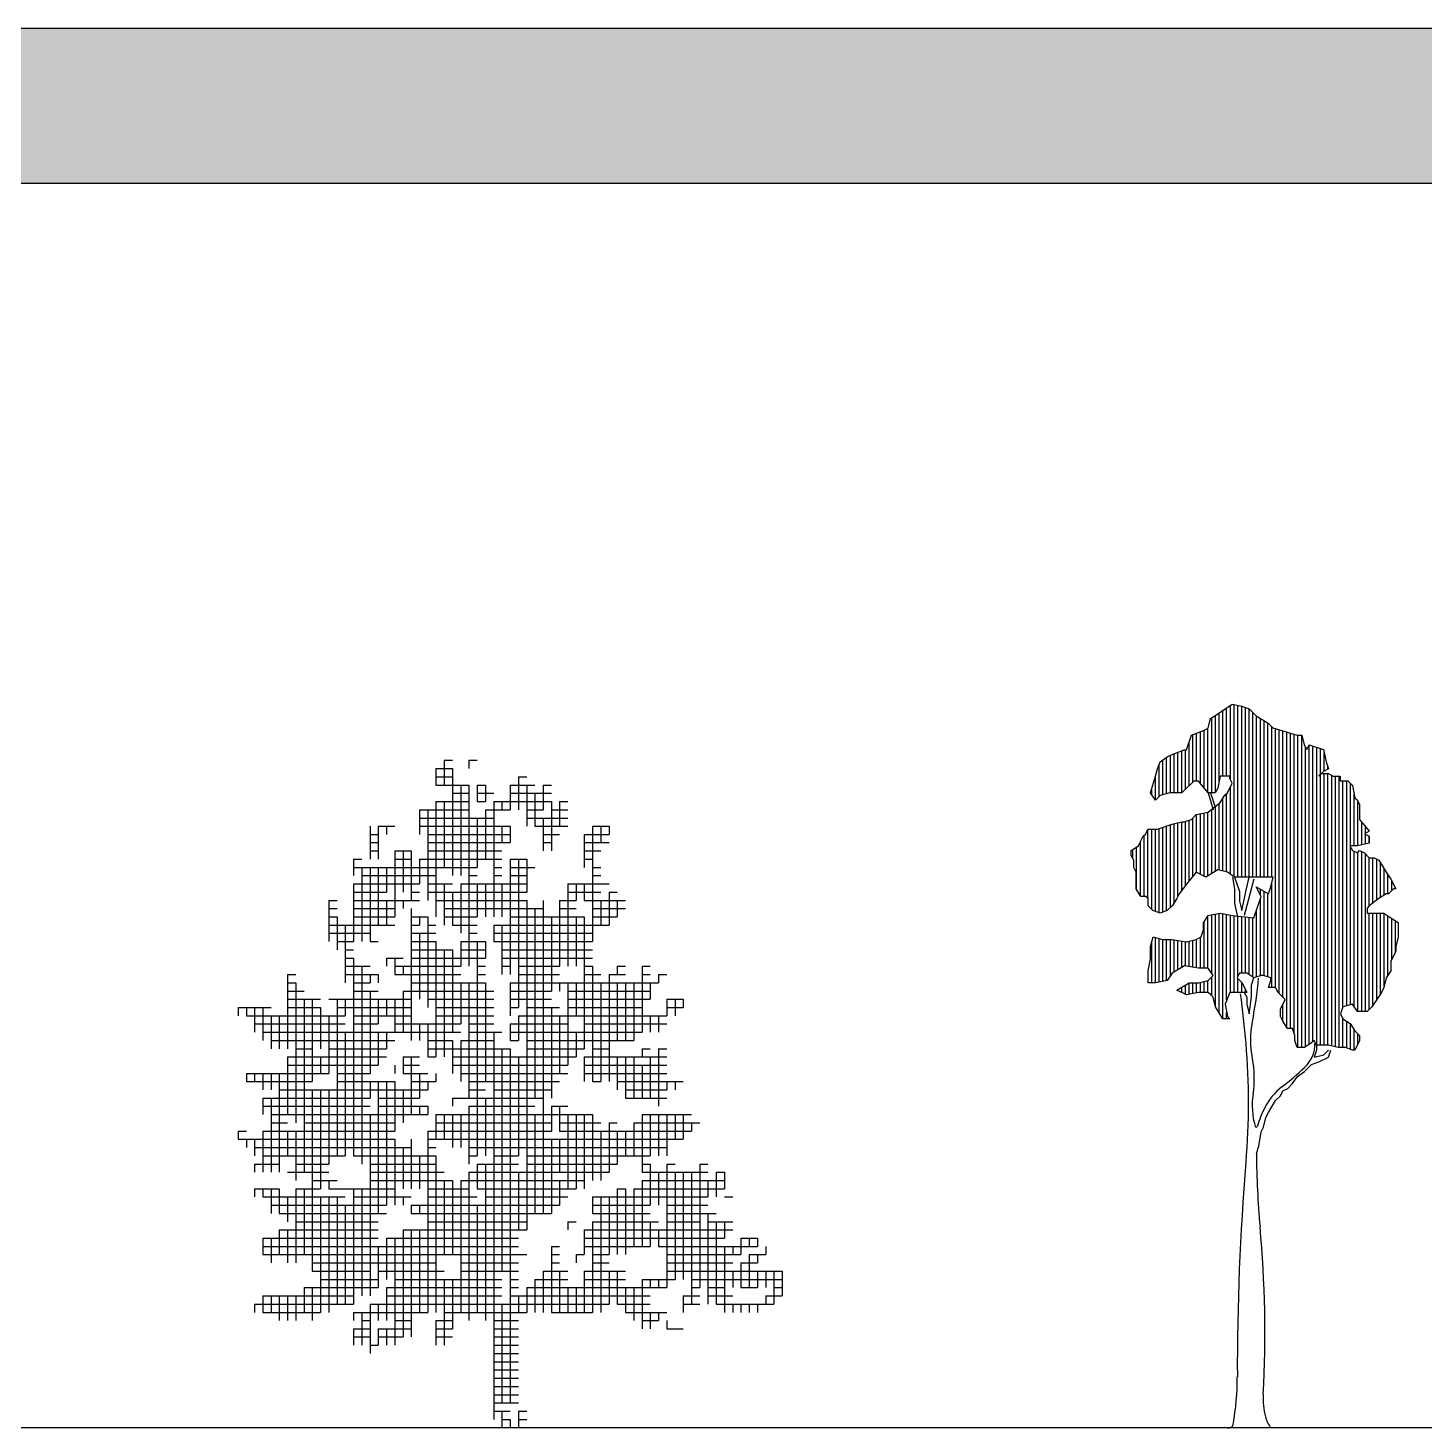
# Model space of a CAD drawing. Header units: millimetres. Extents: x 13268 to 164478, y 289082 to 363688.
# Drawn here: x 128164 to 147019, y 344782 to 363688 of the extents above; entities that cross this region are included whole.
import ezdxf

# ---------------------------------------------------------------- set-up
doc = ezdxf.new("R2010")
doc.units = ezdxf.units.MM
doc.layers.add('www.cad-blocks.net', color=7, linetype='Continuous')

# ---------------------------------------------------------------- blocks, each defined once
blk = doc.blocks.new('A$C5B3B5410')
for p, q in [((1734, 5780), (1878, 5780)), ((1734, 5780), (1878, 5780)), ((1734, 5780), (1734, 5635)), ((1806, 5852), (1878, 5852)), ((1806, 5852), (1806, 5635)), ((1878, 5780), (1878, 5635)), ((2023, 5852), (2095, 5852)), ((2023, 5852), (2023, 5780)), ((1734, 5708), (1878, 5708)), ((1734, 5708), (1734, 5635)), ((2456, 5708), (2529, 5708)), ((2456, 5708), (2456, 5419)), ((1734, 5635), (1878, 5635)), ((1878, 5635), (2023, 5635)), ((1878, 5635), (1878, 4841)), ((1878, 5563), (2023, 5563)), ((1951, 5635), (2023, 5635)), ((1951, 5635), (1951, 4841)), ((2023, 5635), (2023, 4335)), ((2095, 5635), (2167, 5635)), ((2095, 5635), (2167, 5635)), ((2095, 5635), (2095, 5491)), ((2095, 5563), (2240, 5563)), ((2167, 5635), (2167, 5491)), ((2167, 5563), (2167, 5491)), ((2384, 5635), (2529, 5635)), ((2384, 5635), (2601, 5635)), ((2384, 5635), (2384, 5419)), ((2384, 5563), (2745, 5563)), ((2384, 5563), (2384, 5419)), ((2529, 5635), (2529, 5346)), ((2529, 5635), (2529, 5274)), ((2601, 5563), (2601, 5419)), ((2673, 5635), (2745, 5635)), ((2673, 5635), (2673, 5419)), ((2673, 5635), (2673, 5419)), ((1589, 5419), (1734, 5419)), ((1589, 5419), (1589, 5202)), ((1662, 5419), (1662, 5130)), ((1662, 5419), (1662, 4624)), ((1734, 5491), (2023, 5491)), ((1734, 5491), (1734, 4913)), ((1734, 5419), (2023, 5419)), ((1734, 5419), (2023, 5419)), ((1806, 5491), (1806, 4913)), ((1878, 5491), (2023, 5491)), ((1878, 5491), (1878, 4913)), ((2095, 5491), (2167, 5491)), ((2167, 5419), (2312, 5419)), ((2167, 5419), (2167, 4985)), ((2240, 5491), (2745, 5491)), ((2240, 5491), (2745, 5491)), ((2240, 5491), (2240, 4913)), ((2240, 5491), (2240, 5346)), ((2240, 5419), (2384, 5419)), ((2312, 5491), (2312, 5419)), ((2529, 5419), (2601, 5419)), ((2529, 5419), (2673, 5419)), ((2601, 5419), (2601, 5274)), ((2745, 5491), (2745, 5419)), ((2745, 5419), (2890, 5419)), ((2745, 5419), (2745, 5130)), ((2818, 5491), (2890, 5491)), ((2818, 5491), (2818, 5274)), ((2818, 5419), (2890, 5419)), ((1589, 5346), (2240, 5346)), ((1734, 5346), (1734, 4624)), ((2023, 5346), (2023, 4046)), ((2095, 5346), (2095, 4913)), ((2167, 5346), (2167, 4985)), ((2529, 5346), (2890, 5346)), ((2673, 5346), (2673, 5130)), ((2673, 5346), (2673, 5057)), ((2745, 5346), (2745, 5057)), ((1156, 5274), (1156, 5130)), ((1156, 5202), (1228, 5202)), ((1156, 5202), (1156, 4985)), ((1228, 5274), (1373, 5274)), ((1228, 5274), (1373, 5274)), ((1228, 5274), (1228, 4985)), ((1228, 5274), (1228, 5202)), ((1300, 5274), (1300, 5202)), ((1589, 5274), (2240, 5274)), ((1589, 5274), (2384, 5274)), ((1662, 5202), (2384, 5202)), ((2240, 5274), (2240, 4479)), ((2312, 5274), (2312, 5130)), ((2384, 5274), (2384, 5130)), ((2601, 5274), (2890, 5274)), ((2673, 5274), (2818, 5274)), ((2673, 5202), (2818, 5202)), ((3034, 5202), (3251, 5202)), ((3034, 5202), (3034, 5130)), ((3034, 5202), (3034, 4913)), ((3107, 5274), (3251, 5274)), ((3107, 5274), (3107, 4913)), ((3107, 5274), (3107, 4985)), ((3179, 5274), (3179, 5130)), ((3251, 5274), (3251, 5202)), ((1156, 5130), (1228, 5130)), ((1156, 5130), (1228, 5130)), ((1156, 5057), (1228, 5057)), ((1373, 5057), (1517, 5057)), ((1373, 5057), (1373, 4696)), ((1445, 5057), (1445, 4696)), ((1517, 5057), (1517, 4696)), ((1662, 5130), (2384, 5130)), ((1662, 5130), (2312, 5130)), ((1662, 5057), (2312, 5057)), ((2673, 5130), (2745, 5130)), ((2673, 5130), (2745, 5130)), ((3034, 5130), (3251, 5130)), ((3034, 5130), (3179, 5130)), ((3034, 5057), (3179, 5057)), ((1011, 4985), (1084, 4985)), ((1011, 4985), (1011, 4913)), ((1011, 4985), (1011, 4841)), ((1011, 4913), (2095, 4913)), ((1011, 4913), (1734, 4913)), ((1084, 4913), (1084, 4263)), ((1156, 4913), (1156, 4479)), ((1156, 4913), (1156, 4335)), ((1228, 4913), (1228, 4407)), ((1228, 4913), (1228, 4407)), ((1300, 4913), (1300, 4696)), ((1373, 4985), (1517, 4985)), ((1373, 4985), (1517, 4985)), ((1373, 4985), (1373, 4479)), ((1517, 4913), (1517, 4624)), ((1589, 4985), (2167, 4985)), ((1589, 4985), (1589, 4768)), ((1662, 4985), (2312, 4985)), ((1662, 4985), (1662, 4768)), ((1878, 4913), (2095, 4913)), ((2240, 4985), (2312, 4985)), ((2240, 4913), (2312, 4913)), ((2240, 4913), (2312, 4913)), ((2384, 4985), (2529, 4985)), ((2384, 4985), (2384, 4046)), ((2384, 4913), (2601, 4913)), ((2384, 4913), (2601, 4913)), ((2456, 4985), (2456, 3685)), ((2529, 4985), (2529, 4696)), ((2529, 4913), (2529, 4841)), ((3034, 4985), (3107, 4985)), ((3034, 4985), (3107, 4985)), ((3107, 4913), (3179, 4913)), ((3107, 4913), (3107, 4479)), ((1084, 4841), (1734, 4841)), ((2023, 4841), (2095, 4841)), ((2240, 4841), (2312, 4841)), ((2240, 4841), (2240, 4479)), ((2384, 4841), (2529, 4841)), ((3107, 4841), (3179, 4841)), ((3107, 4841), (3107, 4624)), ((1011, 4768), (1589, 4768)), ((1011, 4768), (1011, 4263)), ((1011, 4696), (1300, 4696)), ((1084, 4768), (1589, 4768)), ((1517, 4696), (1589, 4696)), ((1662, 4768), (1806, 4768)), ((1662, 4768), (1878, 4768)), ((1662, 4696), (2529, 4696)), ((1734, 4768), (1734, 4624)), ((1806, 4768), (1806, 4407)), ((1878, 4696), (1878, 4407)), ((1878, 4696), (1878, 4407)), ((1951, 4768), (2529, 4768)), ((1951, 4768), (1951, 4335)), ((2023, 4768), (2529, 4768)), ((2095, 4768), (2095, 4479)), ((2167, 4768), (2167, 4479)), ((2167, 4768), (2167, 4479)), ((2312, 4768), (2312, 4479)), ((2384, 4768), (2384, 3974)), ((2890, 4768), (3179, 4768)), ((2890, 4768), (2890, 4046)), ((2890, 4696), (3179, 4696)), ((2890, 4696), (2890, 4046)), ((2962, 4768), (3251, 4768)), ((2962, 4768), (2962, 4624)), ((3034, 4768), (3034, 4624)), ((3034, 4768), (3034, 4624)), ((3251, 4696), (3323, 4696)), ((3251, 4696), (3251, 4407)), ((3251, 4696), (3251, 4479)), ((795, 4624), (867, 4624)), ((795, 4624), (795, 4263)), ((795, 4552), (867, 4552)), ((1011, 4624), (1373, 4624)), ((1011, 4624), (1517, 4624)), ((1011, 4624), (1011, 4263)), ((1011, 4552), (1373, 4552)), ((1300, 4624), (1300, 4479)), ((1373, 4624), (1373, 4552)), ((1445, 4624), (1445, 4552)), ((1517, 4624), (1589, 4624)), ((1517, 4552), (1517, 4479)), ((1734, 4624), (2529, 4624)), ((1734, 4624), (1734, 4479)), ((1806, 4624), (2529, 4624)), ((1806, 4552), (2673, 4552)), ((2529, 4624), (2529, 3901)), ((2529, 4552), (2529, 1806)), ((2601, 4552), (2601, 2890)), ((2673, 4624), (2673, 2890)), ((2818, 4624), (2962, 4624)), ((2818, 4624), (2818, 4046)), ((2818, 4552), (2962, 4552)), ((2890, 4624), (2962, 4624)), ((3034, 4624), (3323, 4624)), ((3107, 4624), (3396, 4624)), ((3107, 4552), (3396, 4552)), ((3179, 4624), (3179, 4407)), ((3323, 4624), (3323, 4479)), ((795, 4479), (867, 4479)), ((795, 4479), (867, 4479)), ((867, 4479), (867, 4263)), ((1011, 4479), (1300, 4479)), ((1011, 4479), (1156, 4479)), ((1156, 4479), (1373, 4479)), ((1300, 4479), (1300, 4407)), ((1517, 4479), (1662, 4479)), ((1517, 4479), (1662, 4479)), ((1517, 4479), (1517, 4407)), ((1589, 4479), (1589, 4407)), ((1662, 4479), (1662, 4407)), ((1806, 4479), (2095, 4479)), ((1806, 4479), (2095, 4479)), ((2384, 4479), (3034, 4479)), ((2384, 4479), (3034, 4479)), ((2673, 4479), (2673, 3757)), ((2745, 4479), (2745, 3829)), ((2745, 4479), (2745, 3901)), ((2962, 4479), (2962, 4046)), ((3034, 4479), (3034, 4046)), ((3107, 4479), (3251, 4479)), ((3107, 4479), (3107, 4335)), ((3179, 4479), (3323, 4479)), ((795, 4407), (1373, 4407)), ((795, 4407), (1228, 4407)), ((795, 4335), (1156, 4335)), ((867, 4407), (867, 4190)), ((939, 4407), (939, 3901)), ((1156, 4407), (1156, 4263)), ((1517, 4407), (1589, 4407)), ((1517, 4407), (1517, 3757)), ((1517, 4335), (1734, 4335)), ((1589, 4335), (1589, 3757)), ((1662, 4407), (1734, 4407)), ((1662, 4407), (1734, 4407)), ((1662, 4407), (1662, 3685)), ((1662, 4335), (1662, 3757)), ((1878, 4407), (2095, 4407)), ((1951, 4407), (2095, 4407)), ((2023, 4335), (2095, 4335)), ((2240, 4407), (3179, 4407)), ((2240, 4407), (2240, 4263)), ((2240, 4335), (3107, 4335)), ((2312, 4407), (3251, 4407)), ((2312, 4407), (2312, 3974)), ((3034, 4407), (3034, 3323)), ((3107, 4407), (3107, 4263)), ((867, 4263), (1011, 4263)), ((867, 4263), (1011, 4263)), ((939, 4190), (1011, 4190)), ((1156, 4263), (1228, 4263)), ((1517, 4263), (1734, 4263)), ((1517, 4263), (1734, 4263)), ((1517, 4263), (1517, 4190)), ((1517, 4190), (1878, 4190)), ((1734, 4263), (1734, 3974)), ((1734, 4190), (1734, 3251)), ((1806, 4190), (1806, 3396)), ((1878, 4190), (1878, 3468)), ((1951, 4263), (2167, 4263)), ((1951, 4263), (1951, 4046)), ((1951, 4190), (2167, 4190)), ((2023, 4263), (2167, 4263)), ((2023, 4263), (2023, 4046)), ((2095, 4263), (2095, 3974)), ((2167, 4263), (2167, 4118)), ((2240, 4263), (3107, 4263)), ((2312, 4263), (3107, 4263)), ((2312, 4190), (3107, 4190)), ((939, 4118), (1011, 4118)), ((939, 4118), (1011, 4118)), ((1011, 4118), (1011, 3901)), ((1300, 4118), (1445, 4118)), ((1300, 4118), (1300, 4046)), ((1373, 4118), (1445, 4118)), ((1373, 4118), (1373, 3974)), ((1373, 4118), (1373, 3974)), ((1517, 4118), (2167, 4118)), ((1517, 4118), (2167, 4118)), ((1878, 4118), (1878, 3468)), ((2312, 4118), (3107, 4118)), ((2312, 4118), (3107, 4118)), ((433, 3974), (506, 3974)), ((433, 3974), (506, 3974)), ((433, 3974), (433, 3323)), ((939, 4046), (1156, 4046)), ((939, 3974), (1156, 3974)), ((939, 3974), (1228, 3974)), ((1011, 4046), (1011, 2384)), ((1084, 4046), (1084, 2312)), ((1156, 3974), (1156, 3901)), ((1156, 3974), (1156, 3901)), ((1228, 3974), (1228, 3901)), ((1373, 4046), (1951, 4046)), ((1373, 3974), (1951, 3974)), ((1445, 4046), (1445, 3974)), ((1517, 4046), (1517, 3974)), ((1517, 3974), (1734, 3974)), ((1734, 3974), (1951, 3974)), ((2095, 4046), (2167, 4046)), ((2095, 3974), (2167, 3974)), ((2095, 3974), (2095, 2384)), ((2312, 4046), (2384, 4046)), ((2456, 4046), (2818, 4046)), ((2456, 3974), (2818, 3974)), ((2456, 3974), (2818, 3974)), ((3034, 4046), (3107, 4046)), ((3034, 3974), (3107, 3974)), ((3034, 3974), (3179, 3974)), ((3034, 3974), (3034, 3612)), ((3107, 4046), (3107, 3685)), ((3107, 3974), (3107, 3034)), ((3251, 3974), (3323, 3974)), ((3251, 3974), (3251, 3034)), ((3251, 3974), (3251, 3396)), ((3323, 4046), (3396, 4046)), ((3323, 4046), (3323, 3974)), ((3323, 3974), (3396, 3974)), ((3540, 4046), (3612, 4046)), ((3540, 4046), (3540, 3974)), ((3540, 3974), (3612, 3974)), ((3540, 3974), (3540, 3468)), ((3540, 3974), (3540, 3757)), ((3685, 3974), (3757, 3974)), ((3685, 3974), (3685, 3901)), ((433, 3901), (506, 3901)), ((433, 3901), (506, 3901)), ((433, 3829), (578, 3829)), ((506, 3901), (506, 2673)), ((506, 3829), (506, 2673)), ((1011, 3901), (1156, 3901)), ((1011, 3901), (1156, 3901)), ((1011, 3829), (1228, 3829)), ((1011, 3829), (1011, 3612)), ((1156, 3829), (1156, 3107)), ((1156, 3829), (1156, 3107)), ((1445, 3829), (2240, 3829)), ((1445, 3829), (1445, 3468)), ((1517, 3901), (1951, 3901)), ((1517, 3901), (2167, 3901)), ((1517, 3901), (1517, 3468)), ((1734, 3901), (1734, 3251)), ((1951, 3901), (1951, 3540)), ((2023, 3901), (2167, 3901)), ((2023, 3901), (2023, 3540)), ((2023, 3901), (2023, 2890)), ((2167, 3901), (2167, 3034)), ((2167, 3829), (2167, 3034)), ((2384, 3901), (3396, 3901)), ((2384, 3901), (2529, 3901)), ((2384, 3901), (2384, 3612)), ((2384, 3829), (2745, 3829)), ((2529, 3901), (2745, 3901)), ((2529, 3829), (2529, 3757)), ((2818, 3901), (3685, 3901)), ((2818, 3901), (2818, 3829)), ((2890, 3901), (2890, 3179)), ((2890, 3901), (2890, 3540)), ((2890, 3829), (3612, 3829)), ((2962, 3901), (2962, 3612)), ((3179, 3901), (3179, 3034)), ((3323, 3901), (3323, 3396)), ((3396, 3901), (3396, 3396)), ((3396, 3901), (3396, 3396)), ((3468, 3901), (3685, 3901)), ((3468, 3901), (3468, 3396)), ((3612, 3901), (3612, 3757)), ((3612, 3901), (3612, 3829)), ((0, 3685), (217, 3685)), ((0, 3685), (0, 3612)), ((72, 3685), (72, 3612)), ((144, 3685), (144, 3540)), ((144, 3685), (144, 3468)), ((217, 3685), (289, 3685)), ((217, 3685), (217, 3396)), ((433, 3757), (650, 3757)), ((433, 3757), (722, 3757)), ((433, 3685), (722, 3685)), ((578, 3757), (578, 2240)), ((650, 3757), (650, 3034)), ((650, 3757), (650, 3396)), ((722, 3685), (722, 3396)), ((795, 3757), (867, 3757)), ((867, 3757), (1373, 3757)), ((867, 3757), (867, 3107)), ((867, 3757), (867, 2384)), ((867, 3685), (1517, 3685)), ((939, 3757), (939, 3612)), ((1011, 3757), (1228, 3757)), ((1228, 3757), (1228, 3540)), ((1228, 3757), (1228, 3612)), ((1300, 3757), (1300, 3612)), ((1373, 3757), (1517, 3757)), ((1373, 3757), (1517, 3757)), ((1373, 3757), (1373, 3468)), ((1373, 3685), (1373, 3612)), ((1662, 3757), (2240, 3757)), ((1662, 3757), (2240, 3757)), ((1734, 3685), (2240, 3685)), ((2384, 3757), (2673, 3757)), ((2384, 3757), (2529, 3757)), ((2384, 3685), (2456, 3685)), ((2384, 3685), (2384, 3612)), ((2529, 3757), (2745, 3757)), ((2529, 3685), (2818, 3685)), ((2673, 3757), (2673, 2890)), ((2745, 3685), (2745, 2890)), ((2745, 3685), (2745, 3034)), ((2890, 3757), (3612, 3757)), ((2890, 3757), (3540, 3757)), ((2890, 3685), (3107, 3685)), ((3107, 3685), (3540, 3685)), ((3757, 3757), (3901, 3757)), ((3757, 3757), (3901, 3757)), ((3757, 3757), (3757, 3612)), ((3757, 3685), (3901, 3685)), ((3757, 3685), (3757, 3612)), ((3829, 3757), (3829, 3612)), ((3901, 3757), (3901, 3685)), ((72, 3612), (289, 3612)), ((144, 3612), (939, 3612)), ((217, 3612), (217, 3468)), ((289, 3612), (289, 3323)), ((361, 3612), (361, 3323)), ((361, 3612), (361, 3323)), ((433, 3612), (795, 3612)), ((722, 3612), (722, 3323)), ((795, 3612), (795, 3107)), ((867, 3612), (939, 3612)), ((1011, 3612), (1517, 3612)), ((1011, 3612), (1228, 3612)), ((1011, 3612), (1011, 3251)), ((1373, 3612), (1517, 3612)), ((1734, 3612), (2240, 3612)), ((1734, 3612), (2240, 3612)), ((2456, 3612), (2962, 3612)), ((2456, 3612), (2456, 3396)), ((2529, 3612), (2818, 3612)), ((2529, 3612), (2529, 3396)), ((2818, 3612), (2818, 3107)), ((2890, 3612), (3757, 3612)), ((3034, 3612), (3757, 3612)), ((3107, 3612), (3107, 3323)), ((3540, 3612), (3540, 3468)), ((3612, 3612), (3612, 3468)), ((3612, 3612), (3612, 3468)), ((3685, 3612), (3685, 3468)), ((144, 3540), (939, 3540)), ((217, 3468), (939, 3468)), ((217, 3468), (1373, 3468)), ((939, 3468), (939, 2384)), ((1011, 3540), (1228, 3540)), ((1011, 3468), (1373, 3468)), ((1228, 3468), (1228, 3179)), ((1228, 3468), (1228, 3251)), ((1300, 3468), (1300, 3323)), ((1373, 3540), (1951, 3540)), ((1373, 3468), (1951, 3468)), ((1517, 3540), (1517, 3396)), ((1517, 3468), (1878, 3468)), ((1589, 3540), (1589, 3396)), ((1662, 3540), (1662, 3396)), ((1662, 3540), (1662, 3251)), ((2023, 3540), (2240, 3540)), ((2023, 3468), (2312, 3468)), ((2023, 3468), (2240, 3468)), ((2240, 3468), (2240, 2890)), ((2384, 3540), (2890, 3540)), ((2384, 3540), (2384, 3396)), ((2384, 3468), (2962, 3468)), ((2384, 3468), (3034, 3468)), ((2890, 3468), (2890, 3251)), ((2962, 3468), (2962, 3251)), ((3034, 3540), (3757, 3540)), ((3034, 3468), (3540, 3468)), ((3034, 3468), (3540, 3468)), ((289, 3396), (1373, 3396)), ((289, 3396), (650, 3396)), ((506, 3323), (650, 3323)), ((722, 3396), (1373, 3396)), ((795, 3323), (1300, 3323)), ((1662, 3396), (1806, 3396)), ((1662, 3396), (1878, 3396)), ((1662, 3323), (2384, 3323)), ((1806, 3396), (1806, 3251)), ((1878, 3396), (1878, 3251)), ((1878, 3323), (1878, 3107)), ((1951, 3396), (2240, 3396)), ((1951, 3396), (2240, 3396)), ((1951, 3396), (1951, 3034)), ((2023, 3396), (2023, 2890)), ((2240, 3323), (2240, 72)), ((2312, 3323), (2312, 1373)), ((2384, 3396), (2456, 3396)), ((2384, 3323), (2384, 1373)), ((2529, 3396), (3468, 3396)), ((2529, 3396), (3251, 3396)), ((2529, 3323), (3034, 3323)), ((2529, 3323), (2529, 2384)), ((3034, 3396), (3034, 3323)), ((3107, 3323), (3251, 3323)), ((3540, 3323), (3612, 3323)), ((3540, 3323), (3540, 3251)), ((3685, 3323), (3757, 3323)), ((3685, 3323), (3685, 2818)), ((433, 3251), (1228, 3251)), ((433, 3251), (433, 2745)), ((506, 3251), (722, 3251)), ((650, 3251), (650, 3034)), ((722, 3251), (722, 3107)), ((722, 3251), (722, 3107)), ((795, 3251), (1011, 3251)), ((1011, 3251), (1300, 3251)), ((1011, 3251), (1011, 2384)), ((1445, 3251), (1589, 3251)), ((1445, 3251), (1445, 3107)), ((1517, 3251), (1517, 3034)), ((1517, 3251), (1517, 2745)), ((1662, 3251), (1734, 3251)), ((1878, 3251), (2962, 3251)), ((1878, 3251), (2890, 3251)), ((2384, 3251), (2384, 2745)), ((2456, 3251), (2456, 2384)), ((3034, 3251), (3396, 3251)), ((3034, 3251), (3034, 3034)), ((3107, 3251), (3251, 3251)), ((3107, 3251), (3107, 3034)), ((3251, 3251), (3251, 3034)), ((3323, 3251), (3323, 3034)), ((3396, 3251), (3540, 3251)), ((3396, 3251), (3540, 3251)), ((3396, 3251), (3396, 3034)), ((3468, 3251), (3468, 2890)), ((3540, 3251), (3612, 3251)), ((3612, 3251), (3757, 3251)), ((3612, 3251), (3612, 2890)), ((3612, 3251), (3612, 2890)), ((3685, 3251), (3757, 3251)), ((72, 3107), (722, 3107)), ((72, 3107), (72, 3034)), ((144, 3107), (144, 3034)), ((144, 3107), (144, 3034)), ((217, 3107), (217, 3034)), ((217, 3107), (217, 2962)), ((289, 3107), (289, 2962)), ((361, 3107), (361, 2962)), ((361, 3107), (361, 2312)), ((433, 3179), (1228, 3179)), ((433, 3107), (795, 3107)), ((867, 3107), (1156, 3107)), ((867, 3107), (1156, 3107)), ((1373, 3179), (1373, 3107)), ((1445, 3179), (1589, 3179)), ((1445, 3107), (1589, 3107)), ((1517, 3107), (1662, 3107)), ((1589, 3107), (1589, 2890)), ((1734, 3107), (1734, 3034)), ((1878, 3179), (2890, 3179)), ((1951, 3107), (2890, 3107)), ((1951, 3107), (2818, 3107)), ((3034, 3179), (3757, 3179)), ((3034, 3179), (3034, 3034)), ((3034, 3107), (3757, 3107)), ((3034, 3107), (3396, 3107)), ((3396, 3179), (3396, 3107)), ((3396, 3107), (3757, 3107)), ((3540, 3179), (3540, 2890)), ((3540, 3179), (3540, 2890)), ((72, 3034), (650, 3034)), ((217, 3034), (650, 3034)), ((361, 2962), (1662, 2962)), ((650, 2962), (650, 1373)), ((650, 2962), (650, 1373)), ((722, 2962), (722, 2095)), ((722, 2962), (722, 2095)), ((795, 2962), (795, 2312)), ((867, 3034), (1300, 3034)), ((867, 3034), (1373, 3034)), ((867, 3034), (867, 2384)), ((1156, 3034), (1156, 2890)), ((1156, 3034), (1156, 2890)), ((1228, 3034), (1228, 2890)), ((1228, 3034), (1228, 1878)), ((1300, 3034), (1300, 1951)), ((1373, 3034), (1373, 2601)), ((1373, 2962), (1373, 2673)), ((1445, 2962), (1445, 2673)), ((1517, 3034), (1734, 3034)), ((1517, 3034), (1662, 3034)), ((1517, 2962), (1517, 2745)), ((1662, 3034), (1662, 2962)), ((2023, 3034), (2167, 3034)), ((2023, 3034), (2167, 3034)), ((2023, 2962), (2167, 2962)), ((2167, 3034), (2818, 3034)), ((2240, 3034), (2745, 3034)), ((2240, 2962), (2745, 2962)), ((3107, 3034), (3179, 3034)), ((3323, 3034), (3396, 3034)), ((3323, 3034), (3323, 2962)), ((3396, 3034), (3901, 3034)), ((3396, 3034), (3396, 2890)), ((3396, 2962), (3757, 2962)), ((3396, 2962), (3396, 2890)), ((3468, 3034), (3901, 3034)), ((3757, 3034), (3757, 2962)), ((3757, 3034), (3757, 2962)), ((3829, 3034), (3829, 2962)), ((217, 2890), (1156, 2890)), ((217, 2890), (217, 2745)), ((217, 2890), (217, 2745)), ((289, 2890), (289, 2240)), ((361, 2890), (1156, 2890)), ((361, 2890), (361, 2240)), ((1228, 2890), (1589, 2890)), ((1228, 2890), (1589, 2890)), ((1878, 2890), (1951, 2890)), ((1878, 2890), (1878, 2818)), ((1951, 2890), (2167, 2890)), ((2095, 2890), (2601, 2890)), ((2167, 2890), (2167, 2384)), ((2167, 2890), (2167, 2384)), ((2240, 2890), (2673, 2890)), ((2240, 2890), (2240, 1517)), ((2673, 2890), (2673, 2745)), ((3396, 2890), (3757, 2890)), ((3685, 2890), (3757, 2890)), ((217, 2818), (1156, 2818)), ((289, 2745), (1156, 2745)), ((289, 2745), (433, 2745)), ((506, 2745), (1517, 2745)), ((1156, 2745), (1156, 2312)), ((1156, 2745), (1156, 1373)), ((1228, 2818), (1662, 2818)), ((1228, 2818), (1228, 1878)), ((1228, 2745), (1662, 2745)), ((1589, 2818), (1589, 2745)), ((1662, 2818), (1662, 2745)), ((1734, 2745), (1878, 2745)), ((1734, 2745), (2673, 2745)), ((1734, 2745), (1734, 2529)), ((1734, 2745), (1734, 2529)), ((1806, 2745), (1806, 2529)), ((1878, 2745), (1878, 2529)), ((1878, 2745), (1878, 2456)), ((1951, 2745), (2384, 2745)), ((1951, 2745), (1951, 2456)), ((2023, 2818), (2601, 2818)), ((2023, 2818), (2023, 2312)), ((2023, 2745), (2023, 2384)), ((2384, 2745), (2384, 217)), ((2456, 2745), (2673, 2745)), ((2601, 2745), (2601, 1878)), ((2673, 2745), (3107, 2745)), ((2673, 2745), (2673, 1878)), ((2745, 2818), (2890, 2818)), ((2745, 2818), (2745, 2673)), ((2745, 2745), (3034, 2745)), ((2745, 2745), (2745, 2601)), ((2818, 2818), (2818, 2601)), ((2890, 2745), (2890, 2095)), ((2890, 2745), (2890, 2095)), ((2962, 2745), (2962, 2095)), ((3034, 2745), (3034, 2095)), ((3034, 2745), (3034, 2167)), ((3107, 2745), (3107, 2167)), ((3540, 2745), (3974, 2745)), ((3540, 2745), (3540, 2240)), ((3612, 2745), (3612, 2384)), ((3612, 2745), (3612, 2384)), ((3685, 2745), (3685, 2384)), ((3757, 2745), (3829, 2745)), ((3757, 2745), (3757, 2384)), ((3757, 2745), (3757, 2456)), ((3829, 2745), (3829, 2529)), ((3901, 2745), (3901, 2529)), ((3901, 2745), (3901, 2601)), ((0, 2601), (72, 2601)), ((0, 2601), (0, 2529)), ((0, 2601), (0, 2529)), ((217, 2601), (1373, 2601)), ((217, 2601), (217, 2240)), ((289, 2673), (433, 2673)), ((289, 2601), (1373, 2601)), ((433, 2601), (433, 2384)), ((506, 2601), (506, 2167)), ((506, 2601), (506, 2167)), ((578, 2673), (1373, 2673)), ((1662, 2601), (2745, 2601)), ((1662, 2601), (2745, 2601)), ((1662, 2601), (1662, 1011)), ((1734, 2673), (2745, 2673)), ((2673, 2673), (2673, 1878)), ((2818, 2673), (3179, 2673)), ((2818, 2601), (3323, 2601)), ((2890, 2601), (3901, 2601)), ((3107, 2673), (3107, 2167)), ((3179, 2601), (3179, 2167)), ((3251, 2673), (3323, 2673)), ((3251, 2673), (3251, 2240)), ((3251, 2673), (3251, 2240)), ((3323, 2601), (3323, 2312)), ((3396, 2601), (3974, 2601)), ((3396, 2601), (3396, 2384)), ((3396, 2601), (3396, 2384)), ((3468, 2673), (4046, 2673)), ((3468, 2673), (3468, 2384)), ((3540, 2673), (3540, 2312)), ((3974, 2673), (3974, 2601)), ((0, 2529), (72, 2529)), ((72, 2529), (1373, 2529)), ((72, 2529), (72, 2456)), ((144, 2529), (144, 2456)), ((144, 2529), (144, 2384)), ((144, 2456), (1517, 2456)), ((217, 2529), (1373, 2529)), ((217, 2529), (217, 2384)), ((1373, 2529), (1373, 1951)), ((1373, 2456), (1373, 2095)), ((1445, 2456), (1445, 2095)), ((1517, 2529), (1517, 2095)), ((1662, 2529), (2745, 2529)), ((1662, 2529), (1734, 2529)), ((1662, 2456), (1734, 2456)), ((1662, 2456), (1662, 2095)), ((1878, 2529), (3829, 2529)), ((2023, 2456), (3757, 2456)), ((2745, 2529), (2745, 1878)), ((2745, 2529), (2745, 1878)), ((2818, 2529), (3901, 2529)), ((2818, 2529), (2818, 2240)), ((217, 2384), (939, 2384)), ((217, 2384), (433, 2384)), ((217, 2384), (217, 2240)), ((506, 2384), (867, 2384)), ((1011, 2384), (1734, 2384)), ((1084, 2384), (1734, 2384)), ((1517, 2384), (1517, 2095)), ((1589, 2384), (1589, 2095)), ((1734, 2384), (1734, 1011)), ((2023, 2384), (2095, 2384)), ((2023, 2384), (2095, 2384)), ((2240, 2384), (2456, 2384)), ((2240, 2384), (2456, 2384)), ((2529, 2384), (3612, 2384)), ((2529, 2384), (3396, 2384)), ((3540, 2384), (3612, 2384)), ((144, 2312), (361, 2312)), ((144, 2312), (144, 2240)), ((144, 2312), (144, 2240)), ((433, 2240), (795, 2240)), ((506, 2312), (795, 2312)), ((506, 2240), (578, 2240)), ((650, 2240), (795, 2240)), ((1156, 2312), (1734, 2312)), ((1156, 2240), (1734, 2240)), ((1156, 2240), (1806, 2240)), ((1734, 2240), (1734, 1445)), ((2023, 2240), (2818, 2240)), ((2023, 2240), (2023, 1011)), ((2023, 2240), (2023, 2095)), ((2095, 2312), (2456, 2312)), ((2095, 2312), (2095, 2095)), ((2095, 2240), (3251, 2240)), ((2167, 2312), (2167, 1011)), ((2167, 2312), (2167, 1373)), ((2456, 2240), (2456, 1734)), ((2529, 2312), (3323, 2312)), ((2529, 2312), (2529, 1734)), ((2890, 2240), (3251, 2240)), ((3540, 2312), (3612, 2312)), ((3540, 2240), (3829, 2240)), ((3612, 2312), (3612, 1951)), ((3612, 2240), (4046, 2240)), ((3612, 2240), (3612, 1951)), ((3685, 2240), (3685, 1951)), ((3757, 2312), (3829, 2312)), ((3757, 2312), (3757, 1228)), ((3757, 2312), (3757, 1228)), ((3829, 2240), (3829, 1300)), ((3901, 2240), (4118, 2240)), ((3901, 2240), (3901, 1300)), ((3901, 2240), (3901, 1373)), ((3974, 2240), (3974, 1228)), ((4046, 2312), (4118, 2312)), ((4046, 2312), (4046, 2240)), ((4046, 2240), (4046, 1228)), ((4190, 2240), (4263, 2240)), ((4190, 2240), (4263, 2240)), ((4190, 2240), (4190, 2023)), ((4263, 2240), (4263, 2095)), ((144, 2095), (361, 2095)), ((144, 2095), (144, 2023)), ((217, 2095), (217, 2023)), ((217, 2095), (217, 2023)), ((289, 2095), (289, 1878)), ((361, 2095), (361, 1878)), ((506, 2095), (722, 2095)), ((506, 2095), (506, 1445)), ((506, 2095), (506, 1445)), ((578, 2095), (722, 2095)), ((578, 2095), (578, 1517)), ((650, 2167), (867, 2167)), ((795, 2167), (795, 2095)), ((795, 2095), (1373, 2095)), ((1011, 2095), (1373, 2095)), ((1011, 2095), (1011, 1156)), ((1084, 2095), (1084, 1156)), ((1156, 2167), (1878, 2167)), ((1156, 2095), (1156, 1373)), ((1662, 2095), (2023, 2095)), ((1662, 2095), (2023, 2095)), ((1806, 2167), (1806, 1517)), ((1878, 2167), (1878, 1517)), ((1878, 2095), (1878, 1517)), ((1951, 2167), (3034, 2167)), ((1951, 2167), (1951, 1011)), ((2095, 2095), (2962, 2095)), ((2167, 2095), (2890, 2095)), ((2818, 2167), (2818, 1951)), ((3323, 2095), (3396, 2095)), ((3323, 2095), (3323, 1517)), ((3396, 2095), (3396, 1517)), ((3468, 2095), (4263, 2095)), ((3468, 2095), (3468, 1589)), ((3540, 2167), (4263, 2167)), ((3540, 2167), (3540, 1589)), ((3540, 2095), (4263, 2095)), ((3540, 2095), (3540, 1589)), ((4046, 2167), (4046, 1806)), ((4118, 2167), (4118, 2023)), ((4118, 2167), (4118, 2023)), ((217, 2023), (722, 2023)), ((289, 2023), (939, 2023)), ((361, 2023), (361, 1878)), ((433, 2023), (433, 1806)), ((722, 2023), (722, 1011)), ((722, 2023), (722, 1011)), ((795, 2023), (795, 1011)), ((867, 2023), (867, 1084)), ((867, 2023), (867, 1084)), ((1011, 2023), (1373, 2023)), ((1011, 2023), (1517, 2023)), ((1011, 2023), (1011, 1084)), ((1373, 2023), (1373, 1951)), ((1445, 2023), (1445, 1951)), ((1662, 2023), (2023, 2023)), ((1662, 2023), (2095, 2023)), ((1662, 2023), (1662, 1011)), ((2023, 2023), (2023, 939)), ((2167, 2023), (2890, 2023)), ((2167, 2023), (2890, 2023)), ((3107, 2023), (4118, 2023)), ((3107, 2023), (3107, 1878)), ((3107, 2023), (3107, 1878)), ((3179, 2023), (4118, 2023)), ((3179, 2023), (3179, 1011)), ((3251, 2023), (3251, 1517)), ((3251, 2023), (3251, 1517)), ((3396, 2023), (3396, 1589)), ((4263, 2023), (4335, 2023)), ((289, 1951), (1300, 1951)), ((361, 1878), (1300, 1878)), ((433, 1878), (1228, 1878)), ((939, 1951), (939, 1084)), ((1517, 1951), (2818, 1951)), ((1517, 1951), (1517, 1878)), ((1517, 1951), (1517, 1878)), ((1517, 1878), (2745, 1878)), ((1589, 1951), (1589, 1878)), ((1662, 1878), (2601, 1878)), ((2095, 1951), (2095, 1011)), ((3107, 1951), (3612, 1951)), ((3107, 1878), (3612, 1878)), ((3179, 1878), (3612, 1878)), ((3757, 1951), (4118, 1951)), ((3757, 1878), (4190, 1878)), ((3757, 1878), (4190, 1878)), ((4118, 1878), (4118, 1734)), ((4118, 1878), (4118, 1084)), ((361, 1734), (1228, 1734)), ((361, 1734), (361, 1517)), ((361, 1734), (361, 1517)), ((433, 1734), (433, 1445)), ((506, 1806), (1228, 1806)), ((506, 1734), (1228, 1734)), ((1445, 1734), (2456, 1734)), ((1445, 1734), (1445, 795)), ((1517, 1734), (1517, 795)), ((1517, 1734), (1517, 939)), ((1589, 1734), (2529, 1734)), ((1589, 1734), (1589, 1011)), ((1662, 1806), (2529, 1806)), ((2890, 1806), (2962, 1806)), ((2890, 1806), (2890, 1734)), ((3034, 1734), (4335, 1734)), ((3034, 1734), (3034, 1517)), ((3107, 1806), (3685, 1806)), ((3107, 1806), (3107, 1589)), ((3107, 1734), (4046, 1734)), ((3107, 1734), (3107, 1517)), ((3612, 1806), (3612, 1589)), ((3612, 1806), (3612, 1589)), ((3685, 1734), (3685, 1589)), ((3757, 1806), (4046, 1806)), ((4046, 1734), (4046, 1228)), ((4118, 1806), (4335, 1806)), ((4118, 1734), (4335, 1734)), ((4118, 1734), (4118, 1156)), ((4190, 1806), (4190, 1084)), ((4263, 1806), (4263, 1662)), ((4263, 1806), (4263, 1662)), ((217, 1662), (1228, 1662)), ((217, 1662), (217, 1517)), ((217, 1662), (217, 1517)), ((289, 1662), (289, 1445)), ((1300, 1662), (2456, 1662)), ((1300, 1662), (1300, 1300)), ((1373, 1662), (1373, 939)), ((1373, 1662), (1373, 722)), ((3034, 1662), (4263, 1662)), ((3034, 1662), (3034, 1589)), ((4407, 1662), (4552, 1662)), ((4407, 1662), (4407, 1517)), ((4407, 1662), (4407, 1589)), ((4479, 1662), (4479, 1589)), ((4552, 1662), (4552, 1589)), ((217, 1589), (2456, 1589)), ((217, 1589), (2456, 1589)), ((217, 1517), (2529, 1517)), ((289, 1517), (361, 1517)), ((433, 1517), (578, 1517)), ((650, 1517), (1806, 1517)), ((1228, 1589), (1228, 1228)), ((1228, 1589), (1228, 1300)), ((1951, 1517), (2240, 1517)), ((2240, 1517), (2456, 1517)), ((2745, 1589), (2818, 1589)), ((2745, 1589), (2745, 1011)), ((2745, 1589), (2745, 1011)), ((2745, 1517), (2818, 1517)), ((2745, 1517), (2818, 1517)), ((2962, 1517), (3034, 1517)), ((2962, 1517), (2962, 1445)), ((3034, 1589), (3107, 1589)), ((3034, 1589), (3396, 1589)), ((3107, 1589), (3107, 1011)), ((3107, 1517), (3251, 1517)), ((3107, 1517), (3251, 1517)), ((3179, 1589), (3612, 1589)), ((3685, 1589), (4263, 1589)), ((3757, 1589), (4407, 1589)), ((3757, 1517), (4407, 1517)), ((3757, 1517), (4335, 1517)), ((4263, 1589), (4552, 1589)), ((4263, 1589), (4263, 1011)), ((4263, 1589), (4263, 1228)), ((4335, 1589), (4335, 1517)), ((4479, 1517), (4552, 1517)), ((4479, 1517), (4479, 1228)), ((4552, 1517), (4624, 1517)), ((4552, 1517), (4552, 1445)), ((4624, 1589), (4624, 1517)), ((650, 1445), (1734, 1445)), ((650, 1373), (1156, 1373)), ((722, 1373), (1156, 1373)), ((1156, 1373), (1156, 1156)), ((1228, 1373), (1734, 1373)), ((1228, 1373), (1806, 1373)), ((1734, 1373), (1734, 1011)), ((1951, 1445), (2240, 1445)), ((1951, 1373), (2167, 1373)), ((1951, 1373), (2240, 1373)), ((2167, 1373), (2167, 939)), ((2240, 1445), (2456, 1445)), ((2240, 1373), (2456, 1373)), ((2240, 1373), (2312, 1373)), ((2384, 1373), (2456, 1373)), ((2673, 1373), (2890, 1373)), ((2673, 1373), (2890, 1373)), ((2673, 1373), (2673, 1011)), ((2673, 1373), (2673, 1011)), ((2745, 1445), (2818, 1445)), ((2818, 1373), (2818, 1011)), ((3034, 1373), (3396, 1373)), ((3034, 1373), (3034, 1011)), ((3107, 1445), (3251, 1445)), ((3107, 1373), (3323, 1373)), ((3107, 1373), (3107, 1011)), ((3251, 1373), (3251, 1084)), ((3251, 1373), (3251, 1084)), ((3323, 1373), (3323, 1084)), ((3757, 1445), (4335, 1445)), ((3757, 1373), (3901, 1373)), ((3757, 1373), (4768, 1373)), ((3901, 1373), (3901, 1300)), ((3974, 1373), (4768, 1373)), ((4335, 1373), (4335, 1228)), ((4407, 1445), (4552, 1445)), ((4407, 1445), (4407, 1228)), ((4407, 1373), (4407, 1228)), ((4552, 1373), (4552, 1228)), ((4552, 1373), (4552, 1228)), ((4624, 1373), (4624, 1228)), ((4624, 1373), (4624, 1228)), ((4696, 1373), (4696, 1084)), ((4768, 1373), (4768, 1156)), ((578, 1228), (1156, 1228)), ((578, 1228), (578, 1011)), ((650, 1228), (650, 939)), ((650, 1228), (650, 1011)), ((722, 1300), (1228, 1300)), ((722, 1228), (1228, 1228)), ((1156, 1300), (1156, 1228)), ((1300, 1228), (2312, 1228)), ((1300, 1228), (1300, 939)), ((1373, 1300), (2312, 1300)), ((1373, 1228), (2312, 1228)), ((1806, 1300), (1806, 722)), ((1878, 1300), (1878, 867)), ((1878, 1300), (1878, 939)), ((2240, 1300), (2240, 939)), ((2384, 1300), (2456, 1300)), ((2384, 1228), (2456, 1228)), ((2384, 1228), (2456, 1228)), ((2529, 1228), (2890, 1228)), ((2529, 1228), (3540, 1228)), ((2529, 1228), (2529, 1011)), ((2529, 1228), (2529, 1011)), ((2601, 1300), (2890, 1300)), ((2601, 1300), (2601, 1011)), ((2890, 1228), (2890, 1011)), ((2890, 1228), (2890, 1011)), ((2962, 1228), (2962, 1011)), ((3034, 1300), (3396, 1300)), ((3034, 1300), (3034, 1011)), ((3034, 1228), (3757, 1228)), ((3396, 1228), (3396, 1011)), ((3396, 1228), (3396, 1011)), ((3468, 1228), (3468, 939)), ((3540, 1300), (3829, 1300)), ((3540, 1300), (3540, 939)), ((3540, 1300), (3540, 1228)), ((3612, 1300), (3612, 1228)), ((3612, 1300), (3612, 1228)), ((3685, 1300), (3685, 1228)), ((3974, 1300), (4768, 1300)), ((3974, 1228), (4046, 1228)), ((3974, 1228), (3974, 1084)), ((4118, 1228), (4263, 1228)), ((4118, 1228), (4263, 1228)), ((4407, 1228), (4552, 1228)), ((4696, 1228), (4768, 1228)), ((4696, 1228), (4768, 1228)), ((217, 1156), (506, 1156)), ((217, 1156), (217, 1011)), ((217, 1156), (217, 1011)), ((289, 1156), (289, 1011)), ((361, 1156), (361, 1011)), ((361, 1156), (361, 939)), ((433, 1156), (433, 939)), ((506, 1156), (1011, 1156)), ((506, 1156), (506, 939)), ((1300, 1156), (2312, 1156)), ((2384, 1156), (3612, 1156)), ((2384, 1156), (2384, 217)), ((2456, 1156), (2456, 1011)), ((3540, 1156), (3540, 867)), ((3901, 1156), (4046, 1156)), ((3901, 1156), (3901, 1011)), ((4118, 1156), (4335, 1156)), ((4263, 1156), (4263, 1011)), ((4624, 1156), (4768, 1156)), ((4624, 1156), (4624, 1084)), ((4624, 1156), (4624, 1084)), ((144, 1084), (1011, 1084)), ((144, 1084), (867, 1084)), ((144, 1084), (144, 1011)), ((217, 1011), (722, 1011)), ((361, 1011), (578, 1011)), ((506, 1084), (506, 939)), ((1011, 1011), (1662, 1011)), ((1011, 1011), (1589, 1011)), ((1011, 1011), (1011, 939)), ((1084, 1011), (1084, 867)), ((1156, 1084), (3251, 1084)), ((1156, 1084), (1156, 939)), ((1156, 1011), (1156, 867)), ((1228, 1084), (3251, 1084)), ((1228, 1084), (1228, 939)), ((1228, 1084), (1228, 939)), ((1806, 1011), (2529, 1011)), ((1806, 1011), (1951, 1011)), ((2023, 1011), (2095, 1011)), ((2167, 1011), (2456, 1011)), ((2312, 1084), (2312, 217)), ((2745, 1011), (3107, 1011)), ((3323, 1084), (3612, 1084)), ((3396, 1084), (3612, 1084)), ((3396, 1011), (3685, 1011)), ((3468, 1011), (3757, 1011)), ((3612, 1011), (3612, 867)), ((3612, 1011), (3612, 867)), ((3685, 1011), (3685, 939)), ((3901, 1084), (4046, 1084)), ((3901, 1084), (3974, 1084)), ((4190, 1084), (4407, 1084)), ((4263, 1084), (4552, 1084)), ((4335, 1084), (4335, 1011)), ((4407, 1084), (4407, 1011)), ((4407, 1084), (4407, 1011)), ((4479, 1084), (4696, 1084)), ((4479, 1084), (4479, 1011)), ((4552, 1084), (4552, 1011)), ((1011, 867), (1156, 867)), ((1011, 867), (1011, 722)), ((1084, 939), (1156, 939)), ((1084, 867), (1084, 722)), ((1156, 867), (1156, 650)), ((1228, 867), (1517, 867)), ((1228, 867), (1228, 722)), ((1300, 867), (1517, 867)), ((1300, 867), (1300, 722)), ((1373, 939), (1517, 939)), ((1373, 867), (1373, 722)), ((1734, 939), (1878, 939)), ((1734, 939), (1734, 722)), ((1734, 867), (1878, 867)), ((1734, 867), (1878, 867)), ((2240, 939), (2456, 939)), ((2240, 867), (2456, 867)), ((2240, 867), (2456, 867)), ((3540, 939), (3685, 939)), ((3757, 939), (3757, 867)), ((3757, 867), (3901, 867)), ((1011, 795), (1156, 795)), ((1011, 795), (1011, 722)), ((1228, 795), (1445, 795)), ((1734, 795), (1878, 795)), ((2240, 795), (2456, 795)), ((1156, 722), (1228, 722)), ((1156, 722), (1228, 722)), ((1156, 722), (1156, 650)), ((2240, 722), (2456, 722)), ((2240, 722), (2456, 722)), ((2240, 650), (2456, 650)), ((2240, 578), (2456, 578)), ((2240, 578), (2456, 578)), ((2240, 506), (2456, 506)), ((2240, 506), (2456, 506)), ((2240, 433), (2456, 433)), ((2240, 361), (2456, 361)), ((2240, 361), (2456, 361)), ((2240, 289), (2456, 289)), ((2240, 217), (2456, 217)), ((2240, 217), (2312, 217)), ((2240, 144), (2312, 144)), ((2240, 144), (2384, 144)), ((2312, 144), (2312, 0)), ((2456, 144), (2529, 144)), ((2456, 144), (2529, 144)), ((2456, 144), (2456, 0)), ((2312, 72), (2384, 72)), ((2384, 72), (2384, 0)), ((2456, 72), (2529, 72)), ((2312, 0), (2384, 0))]:
    blk.add_line(p, q)
blk = doc.blocks.new('A$C535B0A80')
for p, q in [((1167, 9641), (1364, 9771)), ((1187, 8728), (1187, 9654)), ((1237, 8799), (1237, 9688)), ((1288, 8799), (1288, 9721)), ((1339, 8752), (1339, 9754)), ((1364, 9771), (1494, 9742)), ((1389, 7438), (1389, 9765)), ((1440, 7435), (1440, 9754)), ((1491, 7435), (1491, 9742)), ((1494, 9742), (1590, 9708)), ((1541, 7435), (1541, 9725)), ((1590, 9708), (1687, 9612)), ((1592, 7435), (1592, 9707)), ((1642, 7435), (1642, 9656)), ((1038, 9448), (1071, 9578)), ((1071, 9578), (1167, 9641)), ((1086, 8573), (1086, 9588)), ((1136, 8576), (1136, 9621)), ((1687, 9612), (1850, 9512)), ((1693, 7435), (1693, 9608)), ((1744, 7435), (1744, 9577)), ((1794, 7435), (1794, 9546)), ((1845, 7435), (1845, 9515)), ((1850, 9512), (1913, 9449)), ((1896, 7435), (1896, 9466)), ((745, 9155), (812, 9352)), ((782, 8669), (782, 9264)), ((812, 9352), (975, 9415)), ((832, 8720), (832, 9360)), ((883, 8732), (883, 9379)), ((934, 8701), (934, 9399)), ((975, 9415), (1038, 9448)), ((984, 8639), (984, 9420)), ((1035, 8577), (1035, 9447)), ((1913, 9449), (2240, 9352)), ((1946, 5944), (1946, 9439)), ((1997, 5862), (1997, 9424)), ((2047, 5811), (2047, 9409)), ((2098, 5411), (2098, 9394)), ((2149, 5391), (2149, 9379)), ((2199, 5320), (2199, 9364)), ((2240, 9352), (2303, 9353)), ((2250, 5132), (2250, 9352)), ((2301, 5132), (2301, 9353)), ((2303, 9353), (2336, 9223)), ((485, 9059), (552, 9092)), ((529, 8573), (529, 9080)), ((552, 9092), (715, 9155)), ((579, 8573), (579, 9103)), ((630, 8573), (630, 9122)), ((681, 8573), (681, 9142)), ((715, 9155), (745, 9155)), ((731, 8618), (731, 9155)), ((2336, 9223), (2369, 9156)), ((2351, 5141), (2351, 9192)), ((2369, 9156), (2403, 9223)), ((2402, 5176), (2402, 9221)), ((2403, 9223), (2596, 9156)), ((2452, 5215), (2452, 9206)), ((2503, 5165), (2503, 9188)), ((2554, 8824), (2554, 9171)), ((2596, 9156), (2629, 8993)), ((2604, 8867), (2604, 9114)), ((326, 8799), (356, 8895)), ((356, 8895), (389, 8992)), ((377, 8526), (377, 8957)), ((389, 8992), (485, 9059)), ((427, 8549), (427, 9019)), ((478, 8562), (478, 9054)), ((2663, 8896), (2596, 8863)), ((2629, 8993), (2663, 8896)), ((2655, 8893), (2655, 8919)), ((259, 8573), (326, 8799)), ((326, 8473), (326, 8800)), ((845, 8732), (715, 8603)), ((908, 8732), (845, 8732)), ((1038, 8573), (908, 8732)), ((1201, 8799), (1168, 8636)), ((1331, 8799), (1201, 8799)), ((1298, 8573), (1364, 8703)), ((1331, 8766), (1331, 8799)), ((1364, 8703), (1331, 8766)), ((2596, 8863), (2533, 8800)), ((2533, 8800), (2562, 8833)), ((2554, 5165), (2554, 8821)), ((2562, 8833), (2663, 8833)), ((2604, 5165), (2604, 8833)), ((2655, 5165), (2655, 8833)), ((2663, 8833), (2726, 8800)), ((2706, 5155), (2706, 8811)), ((2726, 8800), (2792, 8800)), ((2756, 5142), (2756, 8800)), ((2792, 8800), (2822, 8800)), ((2807, 5132), (2807, 8800)), ((2822, 8800), (2822, 8733)), ((2822, 8733), (2922, 8733)), ((2857, 5685), (2857, 8733)), ((2908, 5698), (2908, 8733)), ((2922, 8733), (2985, 8670)), ((2959, 7858), (2959, 8697)), ((326, 8473), (259, 8573)), ((276, 8548), (276, 8628)), ((389, 8539), (326, 8473)), ((519, 8573), (389, 8539)), ((552, 8573), (519, 8573)), ((615, 8573), (552, 8573)), ((682, 8573), (615, 8573)), ((715, 8603), (682, 8573)), ((1038, 8573), (1105, 8343)), ((1135, 8573), (1038, 8573)), ((1072, 8573), (1135, 8377)), ((1168, 8636), (1135, 8573)), ((1201, 8443), (1264, 8540)), ((1264, 8540), (1298, 8573)), ((1288, 7504), (1288, 8563)), ((1339, 7473), (1339, 8653)), ((2985, 8670), (3019, 8507)), ((3009, 7858), (3009, 8554)), ((1038, 8313), (1201, 8443)), ((1086, 7484), (1086, 8351)), ((1136, 7515), (1136, 8391)), ((1187, 7530), (1187, 8432)), ((1237, 7517), (1237, 8498)), ((3019, 8507), (3052, 8474)), ((3052, 8474), (3082, 8411)), ((3060, 7860), (3060, 8457)), ((3082, 8411), (3082, 8214)), ((456, 8117), (552, 8150)), ((529, 7022), (529, 8142)), ((552, 8150), (682, 8183)), ((579, 7087), (579, 8157)), ((630, 7171), (630, 8170)), ((681, 7250), (681, 8183)), ((682, 8183), (716, 8183)), ((716, 8183), (812, 8213)), ((731, 7318), (731, 8188)), ((782, 7383), (782, 8204)), ((812, 8213), (875, 8280)), ((832, 7447), (832, 8235)), ((875, 8280), (1038, 8313)), ((883, 7497), (883, 8282)), ((934, 7471), (934, 8292)), ((984, 7445), (984, 8302)), ((1035, 7453), (1035, 8313)), ((3082, 8214), (3212, 8055)), ((3111, 7870), (3111, 8179)), ((130, 7924), (163, 7987)), ((163, 7987), (196, 8020)), ((174, 7174), (174, 7998)), ((196, 8020), (226, 8083)), ((225, 7146), (225, 8081)), ((226, 8083), (259, 8083)), ((259, 8083), (356, 8083)), ((276, 6998), (276, 8083)), ((326, 6970), (326, 8083)), ((356, 8083), (456, 8117)), ((377, 6953), (377, 8090)), ((427, 6961), (427, 8107)), ((478, 6979), (478, 8124)), ((3212, 8055), (3149, 8021)), ((3149, 8021), (3212, 7988)), ((3161, 8028), (3161, 8117)), ((3161, 7881), (3161, 8015)), ((3212, 8055), (3212, 8055)), ((3212, 7988), (3212, 7892)), ((3212, 7892), (3212, 7988)), ((0, 7794), (96, 7857)), ((0, 7727), (0, 7794)), ((22, 7685), (22, 7808)), ((73, 7265), (73, 7842)), ((96, 7857), (130, 7924)), ((124, 7185), (124, 7911)), ((3052, 7858), (2952, 7858)), ((2952, 7858), (2986, 7795)), ((2959, 5711), (2959, 7846)), ((2986, 7795), (3052, 7762)), ((3009, 5684), (3009, 7783)), ((3212, 7892), (3052, 7858)), ((3052, 7762), (3082, 7795)), ((3060, 5618), (3060, 7770)), ((3082, 7795), (3149, 7762)), ((3111, 5618), (3111, 7781)), ((3149, 7762), (3212, 7695)), ((33, 7664), (0, 7727)), ((33, 7564), (33, 7664)), ((67, 7501), (33, 7564)), ((3161, 5618), (3161, 7749)), ((3212, 7695), (3279, 7695)), ((3212, 7045), (3212, 7695)), ((3262, 7085), (3262, 7695)), ((3279, 7695), (3342, 7665)), ((3313, 7124), (3313, 7679)), ((3342, 7665), (3442, 7502)), ((3364, 7160), (3364, 7630)), ((67, 7434), (67, 7501)), ((67, 7304), (67, 7434)), ((875, 7501), (746, 7338)), ((1005, 7434), (875, 7501)), ((1168, 7535), (1005, 7434)), ((1298, 7501), (1168, 7535)), ((1395, 7435), (1298, 7501)), ((1365, 7435), (1395, 7275)), ((1395, 7435), (1462, 7242)), ((1495, 7435), (1395, 7435)), ((1688, 7435), (1495, 7435)), ((1654, 7405), (1525, 6915)), ((1558, 7275), (1591, 7435)), ((1784, 7435), (1688, 7435)), ((1914, 7435), (1784, 7435)), ((1884, 7305), (1914, 7435)), ((3414, 7192), (3414, 7547)), ((3442, 7502), (3505, 7406)), ((3465, 7209), (3465, 7467)), ((3505, 7406), (3572, 7276)), ((3516, 7253), (3516, 7386)), ((67, 7275), (67, 7304)), ((130, 7174), (67, 7275)), ((649, 7208), (616, 7145)), ((746, 7338), (649, 7208)), ((1395, 7275), (1395, 7079)), ((1462, 7242), (1462, 7112)), ((1495, 6982), (1558, 7275)), ((1755, 7175), (1688, 7305)), ((1688, 7305), (1851, 7209)), ((1693, 7295), (1693, 7302)), ((1744, 7196), (1744, 7272)), ((1794, 6104), (1794, 7242)), ((1845, 6087), (1845, 7212)), ((1851, 7209), (1884, 7305)), ((1896, 5944), (1896, 7354)), ((3442, 7209), (3342, 7146)), ((3472, 7209), (3442, 7209)), ((3539, 7276), (3472, 7209)), ((3572, 7276), (3539, 7276)), ((3566, 7276), (3566, 7287)), ((197, 7174), (130, 7174)), ((227, 7145), (197, 7174)), ((227, 7111), (227, 7145)), ((227, 7045), (227, 7111)), ((293, 6982), (227, 7045)), ((553, 7045), (486, 6982)), ((616, 7145), (553, 7045)), ((1395, 7079), (1428, 6915)), ((1462, 7112), (1495, 6982)), ((1655, 6886), (1755, 7175)), ((1693, 6086), (1693, 6997)), ((1744, 6103), (1744, 7143)), ((3212, 7046), (3183, 7016)), ((3183, 7016), (3183, 6950)), ((3342, 7146), (3212, 7046)), ((390, 6948), (293, 6982)), ((486, 6982), (390, 6948)), ((976, 6819), (1039, 6915)), ((976, 6722), (976, 6819)), ((984, 6203), (984, 6832)), ((1035, 6203), (1035, 6909)), ((1039, 6915), (1202, 6949)), ((1086, 6136), (1086, 6925)), ((1136, 5683), (1136, 6935)), ((1187, 5601), (1187, 6945)), ((1202, 6949), (1365, 6915)), ((1237, 5521), (1237, 6941)), ((1288, 5771), (1288, 6931)), ((1339, 5877), (1339, 6921)), ((1365, 6915), (1655, 6886)), ((1389, 5877), (1389, 6913)), ((1440, 6095), (1440, 6908)), ((1491, 6136), (1491, 6903)), ((1541, 6137), (1541, 6897)), ((1592, 6115), (1592, 6892)), ((1642, 6082), (1642, 6887)), ((3183, 6950), (3246, 6950)), ((3212, 5648), (3212, 6950)), ((3246, 6950), (3409, 6950)), ((3262, 5708), (3262, 6950)), ((3313, 5781), (3313, 6950)), ((3364, 5859), (3364, 6950)), ((3409, 6950), (3505, 6887)), ((3414, 5964), (3414, 6946)), ((3465, 6108), (3465, 6913)), ((3505, 6887), (3602, 6820)), ((3516, 6320), (3516, 6880)), ((3566, 6418), (3566, 6845)), ((3602, 6820), (3602, 6690)), ((260, 6496), (294, 6626)), ((294, 6626), (423, 6592)), ((326, 6006), (326, 6617)), ((876, 6592), (943, 6626)), ((934, 6203), (934, 6621)), ((943, 6626), (976, 6722)), ((3602, 6627), (3572, 6497)), ((3602, 6690), (3602, 6627)), ((260, 6333), (260, 6496)), ((276, 6006), (276, 6555)), ((377, 6017), (377, 6604)), ((423, 6592), (553, 6592)), ((427, 6027), (427, 6592)), ((478, 6038), (478, 6592)), ((529, 6100), (529, 6592)), ((553, 6592), (746, 6559)), ((579, 6152), (579, 6588)), ((630, 6183), (630, 6579)), ((681, 6214), (681, 6570)), ((731, 6234), (731, 6562)), ((746, 6559), (876, 6592)), ((782, 6225), (782, 6568)), ((832, 6216), (832, 6581)), ((883, 6208), (883, 6596)), ((3572, 6430), (3506, 6301)), ((3572, 6497), (3572, 6430)), ((227, 6169), (260, 6333)), ((3506, 6301), (3506, 6171)), ((227, 6006), (227, 6169)), ((553, 6136), (487, 6040)), ((717, 6236), (553, 6136)), ((909, 6203), (717, 6236)), ((1039, 6203), (909, 6203)), ((1106, 6107), (1039, 6203)), ((1039, 6040), (1106, 6107)), ((1086, 5834), (1086, 6086)), ((1462, 6136), (1429, 6073)), ((1429, 6073), (1496, 6007)), ((1440, 5877), (1440, 6062)), ((1559, 6137), (1462, 6136)), ((1655, 6074), (1559, 6137)), ((1625, 5977), (1655, 6074)), ((1755, 6107), (1655, 6074)), ((1785, 6107), (1755, 6107)), ((1885, 6074), (1785, 6107)), ((1885, 6040), (1885, 6074)), ((3443, 6074), (3409, 5944)), ((3506, 6171), (3443, 6074)), ((327, 6006), (227, 6006)), ((487, 6040), (327, 6006)), ((617, 5910), (780, 6006)), ((746, 5847), (617, 5910)), ((630, 5903), (630, 5918)), ((681, 5879), (681, 5948)), ((731, 5854), (731, 5978)), ((910, 5877), (746, 5847)), ((780, 6006), (909, 6006)), ((782, 5853), (782, 6006)), ((832, 5863), (832, 6006)), ((883, 5872), (883, 6006)), ((909, 6006), (1039, 6040)), ((1039, 5877), (910, 5877)), ((934, 5877), (934, 6013)), ((984, 5877), (984, 6026)), ((1035, 5877), (1035, 6039)), ((1073, 5847), (1039, 5877)), ((1332, 5877), (1266, 5717)), ((1462, 5877), (1332, 5877)), ((1559, 5877), (1462, 5877)), ((1491, 5877), (1491, 6012)), ((1496, 6007), (1559, 5877)), ((1525, 5877), (1559, 5814)), ((1541, 5877), (1541, 5913)), ((1625, 5814), (1625, 5977)), ((1852, 5944), (1885, 6040)), ((1948, 5944), (1852, 5944)), ((1981, 5877), (1948, 5944)), ((2078, 5781), (1981, 5877)), ((3376, 5878), (3313, 5781)), ((3409, 5944), (3376, 5878)), ((1106, 5814), (1073, 5847)), ((1136, 5684), (1106, 5814)), ((1236, 5521), (1136, 5684)), ((1266, 5717), (1299, 5554)), ((1559, 5814), (1559, 5717)), ((1559, 5717), (1592, 5588)), ((1592, 5588), (1625, 5814)), ((2015, 5651), (2078, 5781)), ((2047, 5484), (2047, 5718)), ((2857, 5685), (2824, 5588)), ((2987, 5718), (2857, 5685)), ((3053, 5618), (2987, 5718)), ((3246, 5685), (3183, 5618)), ((3313, 5781), (3246, 5685)), ((1333, 5521), (1236, 5521)), ((1288, 5521), (1288, 5608)), ((1299, 5554), (1333, 5521)), ((2015, 5554), (2015, 5651)), ((2045, 5488), (2015, 5554)), ((2111, 5391), (2045, 5488)), ((2824, 5588), (2857, 5521)), ((2857, 5521), (2953, 5458)), ((2857, 5132), (2857, 5521)), ((2908, 5126), (2908, 5488)), ((3183, 5618), (3053, 5618)), ((2175, 5391), (2111, 5391)), ((2208, 5295), (2175, 5391)), ((2208, 5228), (2208, 5295)), ((2953, 5458), (3020, 5358)), ((2959, 5108), (2959, 5451)), ((3009, 5099), (3009, 5375)), ((3020, 5358), (3083, 5295)), ((3060, 5180), (3060, 5319)), ((3083, 5295), (3083, 5229)), ((2241, 5132), (2208, 5228)), ((2338, 5132), (2241, 5132)), ((2434, 5199), (2338, 5132)), ((2468, 5228), (2434, 5199)), ((2501, 5165), (2468, 5228)), ((2501, 5228), (2501, 5098)), ((2664, 5165), (2501, 5165)), ((2794, 5132), (2664, 5165)), ((2890, 5132), (2794, 5132)), ((2987, 5099), (2890, 5132)), ((3083, 5229), (3020, 5099)), ((2434, 4906), (2534, 4939)), ((2501, 5098), (2468, 5002)), ((2468, 5002), (2598, 5035)), ((2534, 4939), (2664, 5002)), ((2598, 5035), (2664, 5099)), ((2664, 5002), (2694, 5099)), ((3020, 5099), (2987, 5099)), ((2175, 4646), (2242, 4742)), ((2242, 4742), (2338, 4809)), ((2338, 4809), (2434, 4906)), ((2015, 4483), (2045, 4549)), ((2045, 4549), (2112, 4579)), ((2112, 4579), (2175, 4646)), ((1852, 4256), (1949, 4419)), ((1949, 4419), (2015, 4483)), ((1786, 4060), (1819, 4189)), ((1819, 4189), (1852, 4256)), ((1723, 3800), (1756, 3997)), ((1756, 3997), (1786, 4060)), ((1689, 3704), (1723, 3800))]:
    blk.add_line(p, q)
for centre, radius, start, end in [((-4104, 6602), 5847, 348.9483, 354.7893), ((-12068, 4049), 13665, 4.7887, 7.6174), ((2901, 5234), 1291, 168.9483, 191.0517), ((-8022, 4388), 9605, 355.2113, 4.7887), ((2139, 5158), 339, 336.739, 4.9338), ((238, 4714), 1423, 351.4394, 11.0517), ((2015, 5211), 474, 313.2695, 336.739), ((-816, 8218), 4605, 308.2498, 313.2695), ((2572, 3920), 869, 128.2498, 152.3442), ((2669, 4348), 1036, 171.4394, 195.5403), ((2944, 3725), 1288, 152.3442, 164.4597), ((1687, 4075), 16.4, 195.5403, 344.4597), ((13671, 3801), 11982, 180.4642, 185.2147), ((34891, 793), 33459, 175.2113, 180.1848), ((-13978, 1277), 15782, 357.0028, 5.2147), ((-2003, 674), 3435, 349.427, 0.1848), ((2829, 397), 1048, 177.0028, 193.8772), ((1318, 54), 56.8, 252.5038, 349.427), ((2172, 235), 371, 193.8772, 219.2499)]:
    blk.add_arc(centre, radius, start, end)
blk = doc.blocks.new('format')
at = {"layer": 'www.cad-blocks.net', "true_color": 0x546d8e}
h = blk.add_hatch(color=155, dxfattribs=at)
h.set_gradient(color1=(68, 68, 68), color2=(84, 109, 142), tint=1)
h.paths.add_polyline_path([(20726, 363688), (20726, 361592), (164478, 361592), (164478, 363688)])
at = {"layer": 'www.cad-blocks.net', "color": 155, "true_color": 0x546d8e}
for p, q in [((20726, 363688), (164478, 363688)), ((20726, 361592), (164478, 361592)), ((20726, 361592), (164478, 361592)), ((20726, 344787), (164478, 344787))]:
    blk.add_line(p, q, dxfattribs=at)

msp = doc.modelspace()

# ---------------------------------------------------------------- block references
for name, p in [('format', (0, 0)), ('A$C535B0A80', (143054, 344787))]:
    msp.add_blockref(name, p)
at = {"xscale": 1.54, "yscale": 1.54, "zscale": 1.54}
msp.add_blockref('A$C5B3B5410', (131000, 344787), dxfattribs=at)

doc.saveas('drawing.dxf')
